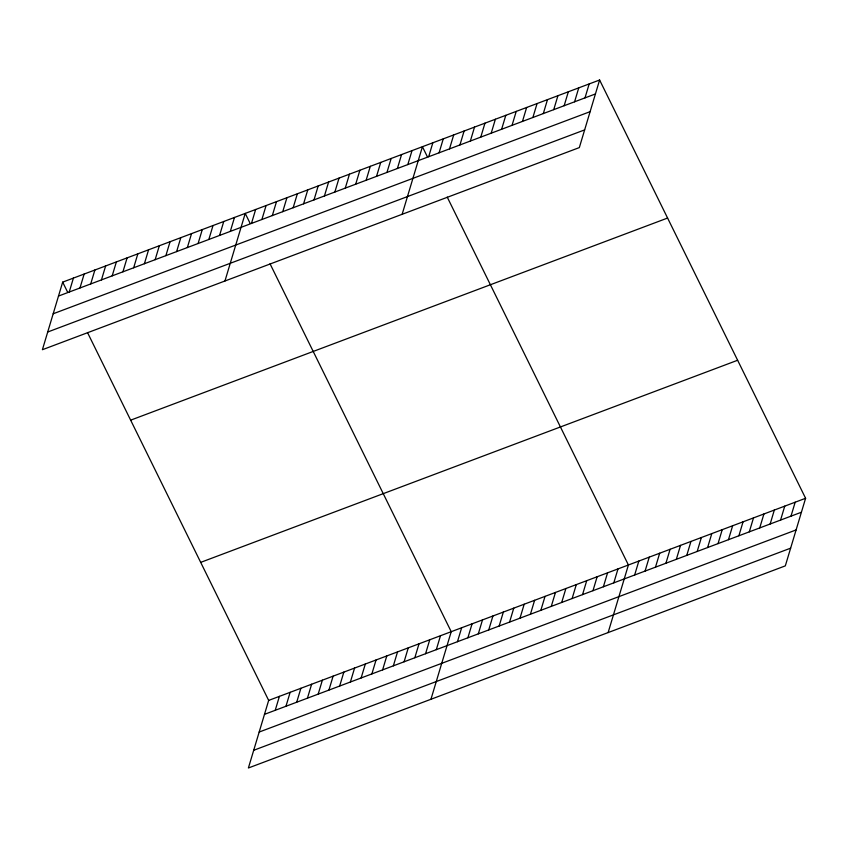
<?xml version="1.0" encoding="UTF-8"?>
<svg xmlns="http://www.w3.org/2000/svg" width="848" height="848" viewBox="0 0 848 848"><rect width="100%" height="100%" fill="white"/><g stroke="black" fill="none" stroke-linecap="round" stroke-linejoin="round"><path stroke-width="1.27" d="M62.678 282.13L42.4 349.715L579.332 147.594L599.61 80.009L62.678 282.13L67.533 291.988M69.229 292.03L73.416 278.08M79.966 287.981L84.153 274.042M90.704 283.942L94.891 270.003M101.453 279.904L105.629 265.954M112.19 275.854L116.367 261.915M122.928 271.816L127.105 257.877M133.666 267.777L137.842 253.828M144.404 263.728L148.58 249.789M155.142 259.689L159.329 245.75M165.879 255.651L170.066 241.701M176.617 251.602L180.804 237.663M187.355 247.563L191.542 233.624M198.093 243.524L202.28 229.575M208.831 239.475L213.018 225.536M219.568 235.437L223.755 221.498M230.306 231.387L234.493 217.448M224.953 280.995L245.231 213.41L250.086 223.268M251.474 223.427L255.651 209.488M261.894 219.505L266.081 205.566M272.314 215.583L276.501 201.633M282.744 211.661L286.921 197.711M293.164 207.728L297.351 193.789M303.584 203.806L307.771 189.867M314.014 199.884L318.191 185.945M324.434 195.962L328.611 182.023M334.854 192.04L339.041 178.101M345.274 188.118L349.461 174.169M355.704 184.196L359.881 170.247M366.124 180.274L370.311 166.325M376.544 176.342L380.731 162.403M386.964 172.42L391.151 158.481M397.394 168.498L401.57 154.559M407.814 164.576L412.001 150.637M402.143 214.29L422.421 146.715L427.275 156.573M428.664 156.732L432.84 142.782M87.492 332.522L268.668 700.406L248.39 767.991L785.322 565.87L805.6 498.285L599.61 80.009M439.084 152.81L443.26 138.86M275.229 710.306L279.405 696.356M449.504 148.877L453.691 134.938M285.967 706.257L290.143 692.318M459.923 144.955L464.11 131.016M296.705 702.218L300.881 688.279M470.354 141.033L474.53 127.094M307.442 698.18L311.629 684.23M480.774 137.111L484.961 123.172M318.18 694.13L322.367 680.191M491.193 133.189L495.38 119.25M328.918 690.092L333.105 676.153M501.624 129.267L505.8 115.328M339.656 686.053L343.843 672.104M512.044 125.345L516.22 111.395M350.394 682.004L354.581 668.065M522.463 121.423L526.65 107.473M361.131 677.965L365.318 664.026M532.883 117.49L537.07 103.551M371.869 673.927L376.056 659.977M543.314 113.568L547.49 99.629M382.607 669.878L386.794 655.939M553.733 109.646L557.92 95.707M393.355 665.839L397.532 651.9M564.153 105.724L568.34 91.785M404.093 661.8L408.27 647.851M574.573 101.802L578.76 87.863M414.831 657.751L419.007 643.812M585.003 97.88L589.18 83.931M425.569 653.713L429.745 639.774M436.307 649.663L440.483 635.724M430.954 699.271L451.221 631.686L270.046 263.802M457.464 641.703L461.651 627.764M467.884 637.781L472.071 623.842M478.314 633.859L482.491 619.909M488.734 629.937L492.921 615.987M499.154 626.004L503.341 612.065M509.584 622.082L513.761 608.143M520.004 618.16L524.181 604.221M530.424 614.238L534.611 600.299M540.844 610.316L545.031 596.377M551.274 606.394L555.451 592.455M561.694 602.472L565.881 588.523M572.114 598.55L576.301 584.601M582.544 594.618L586.721 580.679M592.964 590.696L597.14 576.757M603.384 586.774L607.571 572.835M613.804 582.852L617.991 568.913M608.133 632.566L628.41 564.991L447.235 197.107M634.654 575.008L638.841 561.058M645.074 571.086L649.261 557.136M655.493 567.153L659.68 553.214M665.924 563.231L670.1 549.292M676.344 559.309L680.531 545.37M686.763 555.387L690.95 541.448M697.194 551.465L701.37 537.526M707.614 547.543L711.79 533.604M718.033 543.621L722.22 529.671M728.453 539.699L732.64 525.749M738.884 535.766L743.06 521.827M749.303 531.844L753.49 517.905M759.723 527.922L763.91 513.983M770.154 524L774.33 510.061M780.573 520.078L784.75 506.139M790.993 516.156L795.18 502.207M58.491 296.069L595.423 93.958M53.18 313.771L590.113 111.66M47.711 332.013L584.643 129.892M130.656 420.163L667.588 218.042M200.69 562.372L737.622 360.262M268.668 700.406L805.6 498.285M264.491 714.345L801.413 512.234M259.181 732.047L796.102 529.936M253.7 750.289L790.633 548.168"/></g></svg>
